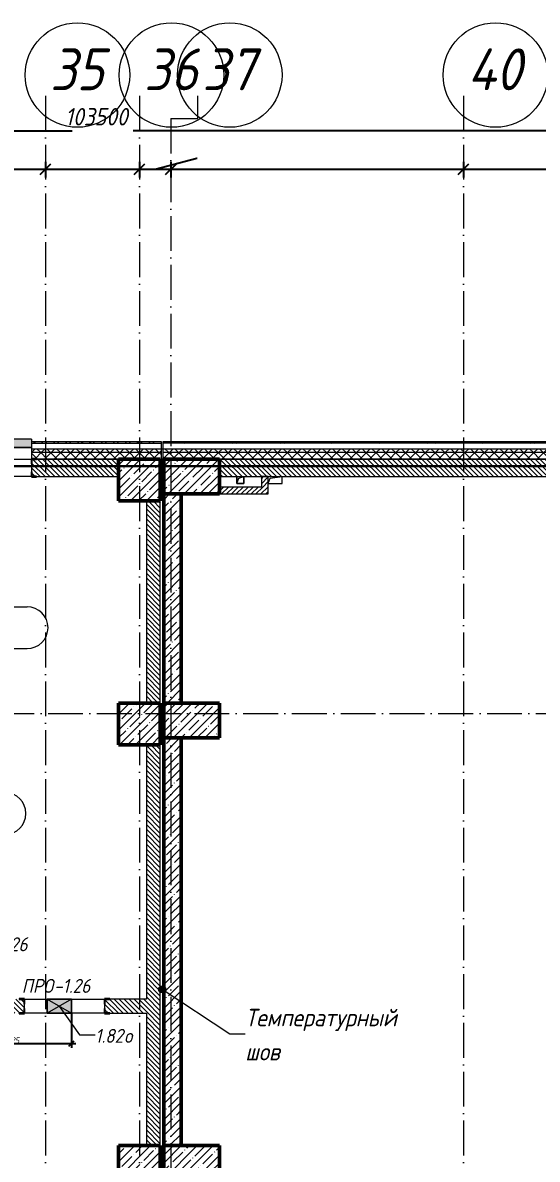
# Model space of a CAD drawing. Header units: millimetres. Extents: x -401725 to 250493, y 305116 to 802890.
# Drawn here: x -128340 to -120955, y 534651 to 550959 of the extents above; entities that cross this region are included whole.
import ezdxf

# ---------------------------------------------------------------- set-up
doc = ezdxf.new("R2010")
doc.units = ezdxf.units.MM
doc.linetypes.add('50_200_ШТРИХ_1Т_ш5_п1_п1_', pattern=[700, 500, -100, 0, -100])
for name, color, linetype, lineweight in [('A-____-____-DIMS', 7, 'Continuous', 9), ('A-DETL-GENF-OTLN', 7, 'Continuous', 9), ('A-FLOR-____-OTLN', 7, 'Continuous', 9), ('A-GENM-____-IDEN', 7, 'Continuous', 9), ('A-GENM-____-MCUT', 7, 'Continuous', 25), ('A-GENM-____-OTLN', 7, 'Continuous', 9), ('A-GENM-____-OTLN-1', 7, 'Continuous', 25), ('A-GLAZ-____-IDEN', 7, 'Continuous', 9), ('A-GLAZ-____-OTLN', 7, 'Continuous', 9), ('A-WALL-____-MCUT', 7, 'Continuous', 13), ('A-WALL-____-MCUT-1', 7, 'Continuous', 9), ('A-WALL-____-MCUT-2', 7, 'Continuous', 50), ('A-WALL-____-OTLN', 7, 'Continuous', 9), ('A-WALL-____-PATT-1', 7, 'Continuous', 9), ('A-WALL-FNSH-MCUT-1', 7, 'Continuous', 9), ('G-____-____-TEXT', 7, 'Continuous', 9), ('I-WALL-____-OTLN', 7, 'Continuous', 9), ('S-COLS-____-MCUT', 7, 'Continuous', 50), ('S-COLS-____-OTLN', 7, 'Continuous', 9), ('S-GRID-____-IDEN', 7, 'Continuous', 9), ('S-GRID-____-OTLN', 7, 'Continuous', 9), ('S-GRID-____-OTLN-1', 7, '50_200_ШТРИХ_1Т_ш5_п1_п1_', 9), ('Текстовые примечания', 7, 'Continuous', 9)]:
    doc.layers.add(name, color=color, linetype=linetype, lineweight=lineweight)
doc.layers.add('A-AREA-IDEN-1', color=7, linetype='Continuous', lineweight=9, true_color=0x000000)
doc.layers.add('A-GLAZ-____-OTLN-1', color=7, linetype='Continuous', lineweight=9, true_color=0xc0c0c0)
doc.styles.add('ISOCPEUR_I', font='isocpeui.ttf', dxfattribs={"width": 0.9, "height": 2.5})
doc.styles.add('ISOCPEUR_I_11', font='isocpeui.ttf', dxfattribs={"width": 0.9, "height": 200})
doc.styles.add('ISOCPEUR_I_7', font='isocpeui.ttf', dxfattribs={"width": 0.9, "height": 90})
doc.styles.add('ISOCPEUR_I_9', font='isocpeui.ttf', dxfattribs={"width": 0.9, "height": 250})
doc.dimstyles.new('ISO-1_8_0_9К_СРЕДНИЙ_Кладочные_2', dxfattribs={"dimscale": 304.8, "dimtxt": 89.638306, "dimasz": 0.246063, "dimexe": 0.19685, "dimexo": 0, "dimgap": 0, "dimtad": 1, "dimdec": 3, "dimrnd": 0.001, "dimdsep": 46, "dimtxsty": 'ISOCPEUR_I_7', "dimblk1": 'OBLIQUE', "dimblk2": 'OBLIQUE', "dimsah": 1, "dimcen": 0.09, "dimdle": 0.19685, "dimazin": 0, "dimtfac": 1, "dimtdec": 4, "dimtix": 1, "dimtmove": 1, "dimatfit": 3, "dimfxl": 1, "dimtvp": 1, "dimtolj": 1, "dimtzin": 0, "dimarcsym": 2})
doc.dimstyles.new('ISO-2_5_0_9К_БОЛЬШОЙ_ОСИ', dxfattribs={"dimscale": 304.8, "dimtxt": 248.995294, "dimasz": 0.492126, "dimexe": 0.393701, "dimexo": 0, "dimgap": 0, "dimtad": 1, "dimdec": 0, "dimzin": 0, "dimdsep": 46, "dimtxsty": 'ISOCPEUR_I', "dimblk1": 'OBLIQUE', "dimblk2": 'OBLIQUE', "dimsah": 1, "dimcen": 0.09, "dimdle": 0.393701, "dimazin": 0, "dimtfac": 1, "dimtdec": 4, "dimtix": 1, "dimtmove": 0, "dimatfit": 3, "dimfxl": 1, "dimtvp": 1, "dimtolj": 1, "dimtzin": 0, "dimarcsym": 2})
doc.dimstyles.new('ISO-2_5_0_9К_БОЛЬШОЙ_ОСИ_1', dxfattribs={"dimscale": 304.8, "dimtxt": 248.995294, "dimasz": 0.492126, "dimexe": 0.393701, "dimexo": 0, "dimgap": 0, "dimtad": 1, "dimdec": 0, "dimzin": 0, "dimdsep": 46, "dimtxsty": 'ISOCPEUR_I', "dimblk1": 'OBLIQUE', "dimblk2": 'OBLIQUE', "dimsah": 1, "dimcen": 0.09, "dimdle": 0.393701, "dimazin": 0, "dimtfac": 1, "dimtdec": 4, "dimtix": 1, "dimtmove": 1, "dimatfit": 3, "dimfxl": 1, "dimtvp": 1, "dimtolj": 1, "dimtzin": 0, "dimarcsym": 2})
doc.dimstyles.new('ISO-2_5_0_9К_БОЛЬШОЙ_ОСИ_2', dxfattribs={"dimscale": 304.8, "dimtxt": 248.995294, "dimasz": 0.492126, "dimexe": 0.393701, "dimexo": 0, "dimgap": 0, "dimtad": 1, "dimdec": 0, "dimzin": 0, "dimdsep": 46, "dimtxsty": 'ISOCPEUR_I_9', "dimblk1": 'OBLIQUE', "dimblk2": 'OBLIQUE', "dimsah": 1, "dimcen": 0.09, "dimdle": 0.393701, "dimazin": 0, "dimtfac": 1, "dimtdec": 4, "dimtix": 1, "dimtmove": 2, "dimatfit": 3, "dimfxl": 1, "dimtvp": 1, "dimtolj": 1, "dimtzin": 0, "dimarcsym": 2})
pattern_1 = [(135, (-176515.067, 459015.94), (-35.35534, -35.35534), [])]
pattern_2 = [(45, (-176515.067, 459015.94), (-35.35534, 35.35534), [])]
pattern_3 = [(45, (-176515.07, 459015.94), (-114.04925, 114.04925), []), (45, (-176401.02, 459015.94), (-114.04925, 114.04925), [201.612, -40.322, 3.353, -36.97])]
pattern_4 = [(45, (-176515.07, 459015.94), (-85.53659, 85.53659), []), (45, (-176458.04, 459015.94), (-85.53659, 85.53659), [])]
pattern_5 = [(45, (-176515.07, 459015.94), (-70.71068, 70.71068), []), (135, (-176515.07, 459015.94), (-70.71068, -70.71068), [])]

# ---------------------------------------------------------------- blocks, each defined once
blk = doc.blocks.new('BSC_Колонна _Прямоугольная - 500х800-V15-АР1_План отверстий 1 этажа в осях 1-64_Ю-ЯЯ')
at = {"layer": 'S-COLS-____-OTLN'}
h = blk.add_hatch(dxfattribs=at)
h.set_pattern_fill('FP_19', color=256, style=0, pattern_type=2)
h.set_pattern_definition([(315, (-85431.04, 50600), (114.04925, 114.04925), []), (315, (-85431.04, 50485.95), (114.04925, 114.04925), [201.613, -40.323, 3.353, -36.97])])
h.paths.add_polyline_path([(-250, 400), (-250, -400), (250, -400), (250, 400)], flags=0)
at = {"layer": 'S-COLS-____-MCUT'}
for p, q in [((250, 400), (-250, 400)), ((-250, 400), (-250, -400)), ((250, -400), (250, 400)), ((-250, -400), (250, -400))]:
    blk.add_line(p, q, dxfattribs=at)
blk = doc.blocks.new('BSC_Колонна _Прямоугольная - 600х600-V92-АР1_План отверстий 1 этажа в осях 1-64_Ю-ЯЯ')
at = {"layer": 'S-COLS-____-OTLN'}
h = blk.add_hatch(dxfattribs=at)
h.set_pattern_fill('FP_102', color=256, style=0, pattern_type=2)
h.set_pattern_definition([(45, (-49850, -85381.04), (-114.04925, 114.04925), []), (45, (-49735.95, -85381.04), (-114.04925, 114.04925), [201.613, -40.323, 3.353, -36.97])])
h.paths.add_polyline_path([(-300, -300), (300, -300), (300, 300), (-300, 300)], flags=0)
at = {"layer": 'S-COLS-____-MCUT'}
for p, q in [((300, 300), (-300, 300)), ((-300, 300), (-300, -300)), ((300, -300), (300, 300)), ((-300, -300), (300, -300))]:
    blk.add_line(p, q, dxfattribs=at)
blk = doc.blocks.new('BSC_Колонна _Прямоугольная - 500х800-V93-АР1_План отверстий 1 этажа в осях 1-64_Ю-ЯЯ')
at = {"layer": 'S-COLS-____-OTLN'}
h = blk.add_hatch(dxfattribs=at)
h.set_pattern_fill('FP_103', color=256, style=0, pattern_type=2)
h.set_pattern_definition([(315, (-81931.04, 50600), (114.04925, 114.04925), []), (315, (-81931.04, 50485.95), (114.04925, 114.04925), [201.613, -40.323, 3.353, -36.97])])
h.paths.add_polyline_path([(-250, -400), (250, -400), (250, 400), (-250, 400)], flags=0)
at = {"layer": 'S-COLS-____-MCUT'}
for p, q in [((250, 400), (-250, 400)), ((-250, 400), (-250, -400)), ((250, -400), (250, 400)), ((-250, -400), (250, -400))]:
    blk.add_line(p, q, dxfattribs=at)
blk = doc.blocks.new('BSC_Колонна _Прямоугольная - 500х800-V94-АР1_План отверстий 1 этажа в осях 1-64_Ю-ЯЯ')
at = {"layer": 'S-COLS-____-OTLN'}
h = blk.add_hatch(dxfattribs=at)
h.set_pattern_fill('FP_104', color=256, style=0, pattern_type=2)
h.set_pattern_definition([(315, (-75581.04, 50600), (114.04925, 114.04925), []), (315, (-75581.04, 50485.95), (114.04925, 114.04925), [201.613, -40.323, 3.353, -36.97])])
h.paths.add_polyline_path([(-250, -400), (250, -400), (250, 400), (-250, 400)], flags=0)
at = {"layer": 'S-COLS-____-MCUT'}
for p, q in [((250, 400), (-250, 400)), ((-250, 400), (-250, -400)), ((250, -400), (250, 400)), ((-250, -400), (250, -400))]:
    blk.add_line(p, q, dxfattribs=at)
blk = doc.blocks.new('BSC_Колонна _Прямоугольная - 600х600-V104-АР1_План отверстий 1 этажа в осях 1-64_Ю-ЯЯ')
at = {"layer": 'S-COLS-____-OTLN'}
h = blk.add_hatch(dxfattribs=at)
h.set_pattern_fill('FP_115', color=256, style=0, pattern_type=2)
h.set_pattern_definition([(45, (-49850, -81881.04), (-114.04925, 114.04925), []), (45, (-49735.95, -81881.04), (-114.04925, 114.04925), [201.613, -40.323, 3.353, -36.97])])
h.paths.add_polyline_path([(-300, -300), (300, -300), (300, 300), (-300, 300)], flags=0)
at = {"layer": 'S-COLS-____-MCUT'}
for p, q in [((300, 300), (-300, 300)), ((-300, 300), (-300, -300)), ((300, -300), (300, 300)), ((-300, -300), (300, -300))]:
    blk.add_line(p, q, dxfattribs=at)
blk = doc.blocks.new('BSC_Колонна _Прямоугольная - 600х600-V105-АР1_План отверстий 1 этажа в осях 1-64_Ю-ЯЯ')
at = {"layer": 'S-COLS-____-OTLN'}
h = blk.add_hatch(dxfattribs=at)
h.set_pattern_fill('FP_116', color=256, style=0, pattern_type=2)
h.set_pattern_definition([(45, (-49850, -75531.04), (-114.04925, 114.04925), []), (45, (-49735.95, -75531.04), (-114.04925, 114.04925), [201.613, -40.323, 3.353, -36.97])])
h.paths.add_polyline_path([(-300, -300), (300, -300), (300, 300), (-300, 300)], flags=0)
at = {"layer": 'S-COLS-____-MCUT'}
for p, q in [((300, 300), (-300, 300)), ((-300, 300), (-300, -300)), ((300, -300), (300, 300)), ((-300, -300), (300, -300))]:
    blk.add_line(p, q, dxfattribs=at)
blk = doc.blocks.new('Фахверк_СКБ_Уголок - 250_3520-27500975-АР1_План отверстий 1 этажа в осях 1-64_Ю-ЯЯ')
at = {"layer": 'A-GENM-____-MCUT'}
for p, q in [((200, 181), (125, 181)), ((125, 181), (125, 106)), ((131, 106), (131, 175)), ((131, 175), (200, 175)), ((200, 175), (200, 181)), ((125, 106), (131, 106)), ((131, -6), (125, -6)), ((125, -6), (125, -81)), ((125, -81), (200, -81)), ((131, -75), (131, -6)), ((200, -75), (131, -75)), ((200, -81), (200, -75))]:
    blk.add_line(p, q, dxfattribs=at)
blk = doc.blocks.new('154_Стойка_СКБ_Уголок - СМ-2230_200-28216496-АР1_План отверстий 1 этажа в осях 1-64_Ю-ЯЯ')
at = {"layer": 'A-GENM-____-MCUT'}
for p, q in [((125, 156), (125, 81)), ((200, 156), (125, 156)), ((125, 81), (131, 81)), ((131, 19), (125, 19)), ((125, 19), (125, -56)), ((131, 81), (131, 150)), ((131, 150), (200, 150)), ((131, -50), (131, 19)), ((200, 150), (200, 156)), ((125, -56), (200, -56)), ((200, -50), (131, -50)), ((200, -56), (200, -50))]:
    blk.add_line(p, q, dxfattribs=at)
blk = doc.blocks.new('AR_Отверстие прямоугольное _в плите_ - AR_Отверстие прямоугольное _в плите_-30459868-АР1_План отверстий 1 этажа в осях 1-64_Ю-ЯЯ')
at = {"layer": 'A-GENM-____-OTLN'}
for p, q in [((-50, 50), (-50, -50)), ((-50, -50), (-25, 25)), ((-25, 25), (50, 50)), ((50, -50), (50, 50)), ((-50, -50), (50, -50))]:
    blk.add_line(p, q, dxfattribs=at)
blk = doc.blocks.new('AR_Отверстие прямоугольное _в плите_ - AR_Отверстие прямоугольное _в плите_-V203-АР1_План отверстий 1 этажа в осях 1-64_Ю-ЯЯ')
at = {"layer": 'A-GENM-____-OTLN'}
for p, q in [((-100, -50), (-75, 25)), ((-75, 25), (100, 50)), ((100, -50), (100, 50)), ((-100, -50), (100, -50))]:
    blk.add_line(p, q, dxfattribs=at)
blk = doc.blocks.new('Отлив_СКБ - Отлив витража_120_НВФ-31885689-АР1_План отверстий 1 этажа в осях 1-64_Ю-ЯЯ')
at = {"layer": 'A-GLAZ-____-OTLN-1'}
for points in [[(1800, 2), (1800, 120), (0, 120), (0, 2), (750, 2)], [(1800, 0), (1800, 2), (0, 2), (0, 0), (750, 0)]]:
    blk.add_hatch(color=256, dxfattribs=at).paths.add_polyline_path(points, flags=0)
at = {"layer": 'A-GLAZ-____-OTLN'}
for p, q in [((0, 83), (0, 120)), ((1800, 120), (0, 120)), ((0, 2), (1800, 2)), ((1800, 120), (1800, 83)), ((1800, 0), (0, 0))]:
    blk.add_line(p, q, dxfattribs=at)
blk = doc.blocks.new('AR_Отверстие прямоугольное _в стене_ - AR_Отверстие прямоугольное _в стене__ОВ-36706253-АР1_План отверстий 1 этажа в осях 1-64_Ю-ЯЯ')
at = {"layer": 'A-GLAZ-____-OTLN'}
blk.add_hatch(color=256, dxfattribs=at).paths.add_polyline_path([(175, -100), (175, 100), (-175, 100), (-175, -100)], flags=0)
at = {"layer": 'A-DETL-GENF-OTLN'}
for p, q in [((-175, -100), (-175, 100)), ((-175, 100), (175, 100)), ((175, 100), (-175, -100)), ((-175, 100), (175, -100)), ((175, 100), (-175, 100)), ((-175, 100), (-175, -100)), ((175, 100), (175, -100)), ((175, -100), (175, 100)), ((175, -100), (-175, -100)), ((-175, -100), (175, -100))]:
    blk.add_line(p, q, dxfattribs=at)
blk = doc.blocks.new('Ось сетки - Круг_Ø6_00__ISO-2_5_0_9K_-25732049-АР1_План отверстий 1 этажа в осях 1-64_Ю-ЯЯ')
at = {"layer": 'S-GRID-____-IDEN'}
blk.add_circle((0, 0), 3, dxfattribs=at)
blk = doc.blocks.new('_Oblique')
at = {"color": 0, "linetype": 'ByBlock', "lineweight": -2}
blk.add_line((-0.5, -0.5), (0.5, 0.5), dxfattribs=at)
blk = doc.blocks.new('*D13505')
at = {"layer": 'A-____-____-DIMS', "color": 0, "lineweight": -2, "transparency": 16777216}
for p, q in [((-130315, 548962), (-130315, 548736)), ((-128015, 548962), (-128015, 548736)), ((-130435, 548856), (-127895, 548856))]:
    blk.add_line(p, q, dxfattribs=at)
at = {"layer": 'Defpoints', "color": 0, "transparency": 16777216}
for p in [(-130315, 548962), (-128015, 548962), (-128015, 548856)]:
    blk.add_point(p, dxfattribs=at)
at = {"layer": 'A-____-____-DIMS', "color": 0, "lineweight": -2, "transparency": 16777216, "xscale": 150, "yscale": 150, "zscale": 150, "rotation": 180}
blk.add_blockref('_Oblique', (-130315, 548856), dxfattribs=at)
at = {"layer": 'A-____-____-DIMS', "color": 0, "lineweight": -2, "transparency": 16777216, "xscale": 150, "yscale": 150, "zscale": 150}
blk.add_blockref('_Oblique', (-128015, 548856), dxfattribs=at)
at = {"layer": 'A-____-____-DIMS', "color": 0, "transparency": 16777216, "insert": (-129165, 548858), "char_height": 2.5, "width": 758.48, "attachment_point": 5, "style": 'ISOCPEUR_I'}
blk.add_mtext('\\A1;2300', dxfattribs=at)
blk = doc.blocks.new('*D13506')
at = {"layer": 'A-____-____-DIMS', "color": 0, "lineweight": -2, "transparency": 16777216}
for p, q in [((-128015, 548962), (-128015, 548736)), ((-126665, 548962), (-126665, 548736)), ((-128135, 548856), (-126545, 548856))]:
    blk.add_line(p, q, dxfattribs=at)
at = {"layer": 'Defpoints', "color": 0, "transparency": 16777216}
for p in [(-128015, 548962), (-126665, 548962), (-126665, 548856)]:
    blk.add_point(p, dxfattribs=at)
at = {"layer": 'A-____-____-DIMS', "color": 0, "lineweight": -2, "transparency": 16777216, "xscale": 150, "yscale": 150, "zscale": 150, "rotation": 180}
blk.add_blockref('_Oblique', (-128015, 548856), dxfattribs=at)
at = {"layer": 'A-____-____-DIMS', "color": 0, "lineweight": -2, "transparency": 16777216, "xscale": 150, "yscale": 150, "zscale": 150}
blk.add_blockref('_Oblique', (-126665, 548856), dxfattribs=at)
at = {"layer": 'A-____-____-DIMS', "color": 0, "transparency": 16777216, "insert": (-127340, 548858), "char_height": 2.5, "width": 701.02, "attachment_point": 5, "style": 'ISOCPEUR_I'}
blk.add_mtext('\\A1;1350', dxfattribs=at)
blk = doc.blocks.new('*D13507')
at = {"layer": 'A-____-____-DIMS', "color": 0, "lineweight": -2, "transparency": 16777216}
for p, q in [((-126665, 548962), (-126665, 548736)), ((-126440, 548856), (-125839, 549016)), ((-126215, 548962), (-126215, 548736)), ((-125839, 549016), (-125834, 549016)), ((-126785, 548856), (-126095, 548856))]:
    blk.add_line(p, q, dxfattribs=at)
at = {"layer": 'Defpoints', "color": 0, "transparency": 16777216}
for p in [(-126665, 548962), (-126215, 548962), (-126215, 548856)]:
    blk.add_point(p, dxfattribs=at)
at = {"layer": 'A-____-____-DIMS', "color": 0, "lineweight": -2, "transparency": 16777216, "xscale": 150, "yscale": 150, "zscale": 150, "rotation": 180}
blk.add_blockref('_Oblique', (-126665, 548856), dxfattribs=at)
at = {"layer": 'A-____-____-DIMS', "color": 0, "lineweight": -2, "transparency": 16777216, "xscale": 150, "yscale": 150, "zscale": 150}
blk.add_blockref('_Oblique', (-126215, 548856), dxfattribs=at)
at = {"layer": 'A-____-____-DIMS', "color": 0, "transparency": 16777216, "insert": (-125839, 549020), "char_height": 2.5, "width": 591.84, "attachment_point": 1, "line_spacing_factor": 1.149209, "style": 'ISOCPEUR_I'}
blk.add_mtext('\\A1;450', dxfattribs=at)
blk = doc.blocks.new('*D13508')
at = {"layer": 'A-____-____-DIMS', "color": 0, "lineweight": -2, "transparency": 16777216}
for p, q in [((-126215, 548962), (-126215, 548736)), ((-122015, 548962), (-122015, 548736)), ((-126335, 548856), (-121895, 548856))]:
    blk.add_line(p, q, dxfattribs=at)
at = {"layer": 'Defpoints', "color": 0, "transparency": 16777216}
for p in [(-126215, 548962), (-122015, 548962), (-122015, 548856)]:
    blk.add_point(p, dxfattribs=at)
at = {"layer": 'A-____-____-DIMS', "color": 0, "lineweight": -2, "transparency": 16777216, "xscale": 150, "yscale": 150, "zscale": 150, "rotation": 180}
blk.add_blockref('_Oblique', (-126215, 548856), dxfattribs=at)
at = {"layer": 'A-____-____-DIMS', "color": 0, "lineweight": -2, "transparency": 16777216, "xscale": 150, "yscale": 150, "zscale": 150}
blk.add_blockref('_Oblique', (-122015, 548856), dxfattribs=at)
at = {"layer": 'A-____-____-DIMS', "color": 0, "transparency": 16777216, "insert": (-124115, 548858), "char_height": 2.5, "width": 781.46, "attachment_point": 5, "style": 'ISOCPEUR_I'}
blk.add_mtext('\\A1;4200', dxfattribs=at)
blk = doc.blocks.new('*D13509')
at = {"layer": 'A-____-____-DIMS', "color": 0, "lineweight": -2, "transparency": 16777216}
for p, q in [((-122015, 548962), (-122015, 548736)), ((-119515, 548962), (-119515, 548736)), ((-122135, 548856), (-119395, 548856))]:
    blk.add_line(p, q, dxfattribs=at)
at = {"layer": 'Defpoints', "color": 0, "transparency": 16777216}
for p in [(-122015, 548962), (-119515, 548962), (-119515, 548856)]:
    blk.add_point(p, dxfattribs=at)
at = {"layer": 'A-____-____-DIMS', "color": 0, "lineweight": -2, "transparency": 16777216, "xscale": 150, "yscale": 150, "zscale": 150, "rotation": 180}
blk.add_blockref('_Oblique', (-122015, 548856), dxfattribs=at)
at = {"layer": 'A-____-____-DIMS', "color": 0, "lineweight": -2, "transparency": 16777216, "xscale": 150, "yscale": 150, "zscale": 150}
blk.add_blockref('_Oblique', (-119515, 548856), dxfattribs=at)
at = {"layer": 'A-____-____-DIMS', "color": 0, "transparency": 16777216, "insert": (-120765, 548858), "char_height": 2.5, "width": 758.48, "attachment_point": 5, "style": 'ISOCPEUR_I'}
blk.add_mtext('\\A1;2500', dxfattribs=at)
blk = doc.blocks.new('*D13524')
at = {"layer": 'A-____-____-DIMS', "color": 0, "lineweight": -2, "transparency": 16777216}
for p, q in [((-178985, 549409), (-127632, 549409)), ((-178865, 549515), (-178865, 549289)), ((-75245, 549409), (-126753, 549409)), ((-75365, 549515), (-75365, 549289))]:
    blk.add_line(p, q, dxfattribs=at)
at = {"layer": 'Defpoints', "color": 0, "transparency": 16777216}
for p in [(-178865, 549515), (-75365, 549515), (-75365, 549409)]:
    blk.add_point(p, dxfattribs=at)
at = {"layer": 'A-____-____-DIMS', "color": 0, "lineweight": -2, "transparency": 16777216, "xscale": 150, "yscale": 150, "zscale": 150, "rotation": 180}
blk.add_blockref('_Oblique', (-178865, 549409), dxfattribs=at)
at = {"layer": 'A-____-____-DIMS', "color": 0, "lineweight": -2, "transparency": 16777216, "xscale": 150, "yscale": 150, "zscale": 150}
blk.add_blockref('_Oblique', (-75365, 549409), dxfattribs=at)
at = {"layer": 'A-____-____-DIMS', "color": 0, "transparency": 16777216, "insert": (-127732, 549735), "char_height": 250, "width": 1080.26, "attachment_point": 1, "line_spacing_factor": 1.149209, "style": 'ISOCPEUR_I_9'}
blk.add_mtext('\\A1;103500', dxfattribs=at)
blk = doc.blocks.new('*D13684')
at = {"layer": 'A-____-____-DIMS', "color": 0, "lineweight": -2, "transparency": 16777216}
for p, q in [((-129365, 536741), (-129365, 536251)), ((-127640, 536741), (-127640, 536251)), ((-129425, 536311), (-127580, 536311))]:
    blk.add_line(p, q, dxfattribs=at)
at = {"layer": 'Defpoints', "color": 0, "transparency": 16777216}
for p in [(-129365, 536741), (-127640, 536741), (-127640, 536311)]:
    blk.add_point(p, dxfattribs=at)
at = {"layer": 'A-____-____-DIMS', "color": 0, "lineweight": -2, "transparency": 16777216, "xscale": 75, "yscale": 75, "zscale": 75, "rotation": 180}
blk.add_blockref('_Oblique', (-129365, 536311), dxfattribs=at)
at = {"layer": 'A-____-____-DIMS', "color": 0, "lineweight": -2, "transparency": 16777216, "xscale": 75, "yscale": 75, "zscale": 75}
blk.add_blockref('_Oblique', (-127640, 536311), dxfattribs=at)
at = {"layer": 'A-____-____-DIMS', "color": 0, "transparency": 16777216, "insert": (-128503, 536357), "char_height": 90, "width": 504.73, "attachment_point": 5, "style": 'ISOCPEUR_I_7'}
blk.add_mtext('\\A1;1725', dxfattribs=at)
blk = doc.blocks.new('AAR_СКБ_Марка_помещения_1_5 ммп - Номер _ Площадь-27962135-АИ_План этажа_Стены_1')
at = {"layer": 'A-AREA-IDEN-1'}
for p, q in [((-2.987, 3), (3.013, 3)), ((-2.987, 0), (3.013, 0))]:
    blk.add_line(p, q, dxfattribs=at)
for centre, start, end in [((-2.987, 1.5), 90, 270), ((3.013, 1.5), 270, 90)]:
    blk.add_arc(centre, 1.5, start, end, dxfattribs=at)

msp = doc.modelspace()

# ---------------------------------------------------------------- hatches: boundary and pattern name
at = {"layer": 'A-WALL-____-PATT-1'}
h = msp.add_hatch(dxfattribs=at)
h.set_pattern_fill('FP_3', color=256, style=0, pattern_type=2)
h.set_pattern_definition(pattern_4)
h.paths.add_polyline_path([(-126350.0675, 544926.983), (-126350.0675, 544946.983), (-128215.0675, 544946.983), (-128215.0675, 544926.983), (-127040.4575, 544926.983)], flags=0)
h.paths.add_polyline_path([(-130015.0675, 544926.983), (-130015.0675, 544946.983), (-131715.0675, 544946.983), (-131715.0675, 544926.983), (-130575.4589, 544926.983)], flags=0)
h.paths.add_polyline_path([(-133515.0675, 544926.983), (-133515.0675, 544946.983), (-135215.0675, 544946.983), (-135215.0675, 544926.983), (-134110.4602, 544926.983)], flags=0)
h.paths.add_polyline_path([(-137015.0675, 544926.983), (-137015.0675, 544946.983), (-138715.0675, 544946.983), (-138715.0675, 544926.983), (-137645.4615, 544926.983)], flags=0)
h.paths.add_polyline_path([(-142140.0675, 544926.983), (-140515.0675, 544926.983), (-140515.0675, 544946.983), (-142140.0675, 544946.983)], flags=0)
h.paths.add_polyline_path([(-144112.0675, 544926.983), (-144015.0675, 544926.983), (-144015.0675, 544946.983), (-144915.0675, 544946.983), (-144915.0675, 544926.983), (-144715.4642, 544926.983)], flags=0)
h.paths.add_polyline_path([(-149665.0675, 544926.983), (-149665.0675, 544946.983), (-150735.0675, 544946.983), (-150735.0675, 544926.983)], flags=0)
h.paths.add_polyline_path([(-146715.0675, 544926.983), (-146715.0675, 544946.983), (-147865.0675, 544946.983), (-147865.0675, 544926.983)], flags=0)
h.paths.add_polyline_path([(-152645.0675, 544926.983), (-152535.0675, 544926.983), (-152535.0675, 544946.983), (-152645.0675, 544946.983)], flags=0)
h = msp.add_hatch(dxfattribs=at)
h.set_pattern_fill('FP_1', color=256, style=0, pattern_type=2)
h.set_pattern_definition(pattern_5)
h.paths.add_polyline_path([(-127040.4575, 544796.983), (-126350.0675, 544796.983), (-126350.0675, 544846.983), (-128215.0675, 544846.983), (-128215.0675, 544796.983)], flags=0)
h.paths.add_polyline_path([(-131715.0675, 544796.983), (-130015.0675, 544796.983), (-130015.0675, 544846.983), (-131715.0675, 544846.983)], flags=0)
h.paths.add_polyline_path([(-134994.2105, 544796.983), (-133515.0675, 544796.983), (-133515.0675, 544846.983), (-135215.0675, 544846.983), (-135215.0675, 544796.983)], flags=0)
h.paths.add_polyline_path([(-140515.0675, 544796.983), (-140515.0675, 544846.983), (-142140.0675, 544846.983), (-142140.0675, 544796.983), (-141180.4629, 544796.983)], flags=0)
h.paths.add_polyline_path([(-138529.2119, 544796.983), (-137015.0675, 544796.983), (-137015.0675, 544846.983), (-138715.0675, 544846.983), (-138715.0675, 544796.983)], flags=0)
h.paths.add_polyline_path([(-144112.0675, 544796.983), (-144015.0675, 544796.983), (-144015.0675, 544846.983), (-144112.0675, 544846.983)], flags=0)
h = msp.add_hatch(dxfattribs=at)
h.set_pattern_fill('FP_3', color=256, style=0, pattern_type=2)
h.set_pattern_definition(pattern_4)
h.paths.add_polyline_path([(-101800.0675, 544926.983), (-101800.0675, 544946.983), (-126330.0675, 544946.983), (-126330.0675, 544926.983), (-102295.4482, 544926.983)], flags=0)
h = msp.add_hatch(dxfattribs=at)
h.set_pattern_fill('FP_1', color=256, style=0, pattern_type=2)
h.set_pattern_definition(pattern_5)
h.paths.add_polyline_path([(-101800.0675, 544796.983), (-101800.0675, 544846.983), (-126330.0675, 544846.983), (-126330.0675, 544796.983), (-102295.4482, 544796.983)], flags=0)
h = msp.add_hatch(dxfattribs=at)
h.set_pattern_fill('FP_1', color=256, style=0, pattern_type=2)
h.set_pattern_definition(pattern_5)
h.paths.add_polyline_path([(-126365.0675, 544696.983), (-126350.0675, 544696.983), (-126350.0675, 544796.983), (-128215.0675, 544796.983), (-128215.0675, 544702.983), (-128140.0675, 544702.983), (-128140.0675, 544696.983), (-126965.0675, 544696.983)], flags=0)
h.paths.add_polyline_path([(-130015.0675, 544696.983), (-130015.0675, 544796.983), (-131715.0675, 544796.983), (-131715.0675, 544702.983), (-131640.0675, 544702.983), (-131640.0675, 544696.983), (-130575.4589, 544696.983)], flags=0)
h.paths.add_polyline_path([(-133590.0675, 544696.983), (-133590.0675, 544702.983), (-133515.0675, 544702.983), (-133515.0675, 544796.983), (-135215.0675, 544796.983), (-135215.0675, 544702.983), (-135140.0675, 544702.983), (-135140.0675, 544696.983), (-133665.0675, 544696.983)], flags=0)
h.paths.add_polyline_path([(-137645.4615, 544696.983), (-137090.0675, 544696.983), (-137090.0675, 544702.983), (-137015.0675, 544702.983), (-137015.0675, 544796.983), (-138715.0675, 544796.983), (-138715.0675, 544702.983), (-138640.0675, 544702.983), (-138640.0675, 544696.983), (-137865.0675, 544696.983)], flags=0)
h.paths.add_polyline_path([(-140590.0675, 544696.983), (-140590.0675, 544702.983), (-140515.0675, 544702.983), (-140515.0675, 544796.983), (-142140.0675, 544796.983), (-142140.0675, 544696.983), (-141180.4629, 544696.983)], flags=0)
h.paths.add_polyline_path([(-144015.0675, 544696.983), (-144015.0675, 544796.983), (-144112.0675, 544796.983), (-144112.0675, 544696.983)], flags=0)
h = msp.add_hatch(dxfattribs=at)
h.set_pattern_fill('FP_6', color=256, style=0, pattern_type=2)
h.set_pattern_definition(pattern_1)
h.paths.add_polyline_path([(-126965.0675, 544446.983), (-126965.0675, 544696.983), (-128209.0675, 544696.983), (-128209.0675, 544627.983), (-128215.0675, 544627.983), (-128215.0675, 544515.983), (-128209.0675, 544515.983), (-128209.0675, 544446.983), (-127040.4575, 544446.983)], flags=0)
h = msp.add_hatch(dxfattribs=at)
h.set_pattern_fill('FP_1', color=256, style=0, pattern_type=2)
h.set_pattern_definition(pattern_5)
h.paths.add_polyline_path([(-101815.0675, 544696.983), (-101800.0675, 544696.983), (-101800.0675, 544796.983), (-126330.0675, 544796.983), (-126330.0675, 544696.983), (-102295.4482, 544696.983)], flags=0)
h = msp.add_hatch(dxfattribs=at)
h.set_pattern_fill('FP_6', color=256, style=0, pattern_type=2)
h.set_pattern_definition(pattern_1)
h.paths.add_polyline_path([(-119765.0675, 544446.983), (-119765.0675, 544696.983), (-125515.0675, 544696.983), (-125515.0675, 544446.983), (-119970.4548, 544446.983)], flags=0)
h = msp.add_hatch(dxfattribs=at)
h.set_pattern_fill('FP_5', color=256, style=0, pattern_type=2)
h.set_pattern_definition(pattern_2)
h.paths.add_polyline_path([(-124815.0675, 544296.983), (-124815.0675, 544446.983), (-124915.0675, 544446.983), (-124915.0675, 544296.983)], flags=0)
h = msp.add_hatch(dxfattribs=at)
h.set_pattern_fill('FP_13', color=256, style=0, pattern_type=2)
h.set_pattern_definition(pattern_3)
h.paths.add_polyline_path([(-126065.0675, 541196.983), (-126065.0675, 544196.983), (-126315.0675, 544196.983), (-126315.0675, 541196.983)], flags=0)
h = msp.add_hatch(dxfattribs=at)
h.set_pattern_fill('FP_5', color=256, style=0, pattern_type=2)
h.set_pattern_definition(pattern_2)
h.paths.add_polyline_path([(-125272.9568, 544196.983), (-124815.0675, 544196.983), (-124815.0675, 544296.983), (-125515.0675, 544296.983), (-125515.0675, 544196.983)], flags=0)
h = msp.add_hatch(dxfattribs=at)
h.set_pattern_fill('FP_6', color=256, style=0, pattern_type=2)
h.set_pattern_definition(pattern_1)
h.paths.add_polyline_path([(-126365.0675, 541196.983), (-126365.0675, 544096.983), (-126565.0675, 544096.983), (-126565.0675, 541196.983)], flags=0)
h = msp.add_hatch(dxfattribs=at)
h.set_pattern_fill('FP_6', color=256, style=0, pattern_type=2)
h.set_pattern_definition(pattern_1)
h.paths.add_polyline_path([(-126365.1006, 534846.983), (-126365.0675, 534846.983), (-126365.0675, 540596.983), (-126565.0675, 540596.983), (-126565.0675, 534846.983), (-126365.104, 534846.983)], flags=0)
h = msp.add_hatch(dxfattribs=at)
h.set_pattern_fill('FP_13', color=256, style=0, pattern_type=2)
h.set_pattern_definition(pattern_3)
h.paths.add_polyline_path([(-126065.0675, 534846.983), (-126065.0675, 540696.983), (-126315.0675, 540696.983), (-126315.0675, 534846.983)], flags=0)
h = msp.add_hatch(dxfattribs=at)
h.set_pattern_fill('FP_6', color=256, style=0, pattern_type=2)
h.set_pattern_definition(pattern_1)
h.paths.add_polyline_path([(-127159.0675, 536746.983), (-126565.0675, 536746.983), (-126565.0675, 536946.983), (-127159.0675, 536946.983), (-127159.0675, 536877.983), (-127165.0675, 536877.983), (-127165.0675, 536815.983), (-127159.0675, 536815.983), (-127159.0675, 536748.983)], flags=0)
h.paths.add_polyline_path([(-130015.0675, 536746.983), (-129715.0675, 536746.983), (-129715.0675, 536946.983), (-130015.0675, 536946.983)], flags=0)
h.paths.add_polyline_path([(-128390.0675, 536746.983), (-128321.0675, 536746.983), (-128321.0675, 536815.983), (-128315.0675, 536815.983), (-128315.0675, 536877.983), (-128321.0675, 536877.983), (-128321.0675, 536946.983), (-129365.0675, 536946.983), (-129365.0675, 536746.983)], flags=0)
at = {"layer": 'G-____-____-TEXT'}
h = msp.add_hatch(color=256, dxfattribs=at)
edge = h.paths.add_edge_path(flags=0)
edge.add_arc((-126338.1408, 537090.2057), 50, 0, 360)

# ---------------------------------------------------------------- linework, layer by layer
at = {"layer": 'A-FLOR-____-OTLN'}
for p, q in [((-125265.0675, 544346.983), (-125265.0675, 544446.983)), ((-125165.0675, 544346.983), (-125265.0675, 544346.983)), ((-125165.0675, 544446.983), (-125165.0675, 544346.983))]:
    msp.add_line(p, q, dxfattribs=at)
at = {"layer": 'A-GLAZ-____-IDEN'}
for p, q in [((-127815.0675, 536846.983), (-127524.1253, 536434.6724)), ((-127524.1253, 536434.6724), (-127299.9155, 536434.6724))]:
    msp.add_line(p, q, dxfattribs=at)
at = {"layer": 'A-WALL-____-MCUT'}
for p, q in [((-128215.0675, 544926.983), (-126350.0675, 544926.983)), ((-128215.0675, 544926.983), (-128215.0675, 544702.983)), ((-126350.0675, 544696.983), (-126350.0675, 544926.983)), ((-126330.0675, 544926.983), (-126330.0675, 544696.983)), ((-101800.0675, 544926.983), (-126330.0675, 544926.983)), ((-126365.0675, 544696.983), (-126350.0675, 544696.983)), ((-126330.0675, 544696.983), (-126315.0675, 544696.983)), ((-119765.0675, 544696.983), (-125515.0675, 544696.983)), ((-125515.0675, 544696.983), (-119765.0675, 544696.983)), ((-128215.0675, 544627.983), (-128215.0675, 544515.983)), ((-128140.0675, 544446.983), (-126965.0675, 544446.983)), ((-125515.0675, 544446.983), (-119765.0675, 544446.983)), ((-126565.0675, 544096.983), (-126565.0675, 541196.983)), ((-126365.0675, 541196.983), (-126365.0675, 544096.983)), ((-126565.0675, 540596.983), (-126565.0675, 536946.983)), ((-126365.0675, 534846.983), (-126365.0675, 540596.983)), ((-128315.0675, 536815.983), (-128315.0675, 536877.983)), ((-127165.0675, 536877.983), (-127165.0675, 536815.983)), ((-126565.0675, 536946.983), (-127090.0675, 536946.983)), ((-127090.0675, 536746.983), (-126565.0675, 536746.983)), ((-126565.0675, 536746.983), (-126565.0675, 534846.983))]:
    msp.add_line(p, q, dxfattribs=at)
at = {"layer": 'A-WALL-____-MCUT-1'}
for p, q in [((-128215.0675, 544846.983), (-126350.0675, 544846.983)), ((-126330.0675, 544846.983), (-101800.0675, 544846.983)), ((-128215.0675, 544796.983), (-126350.0675, 544796.983)), ((-126965.0675, 544696.983), (-128140.0675, 544696.983)), ((-128140.0675, 544696.983), (-126965.0675, 544696.983)), ((-126330.0675, 544796.983), (-101800.0675, 544796.983))]:
    msp.add_line(p, q, dxfattribs=at)
at = {"layer": 'A-WALL-____-MCUT-2'}
for p, q in [((-126315.0675, 544196.983), (-126315.0675, 541196.983)), ((-126065.0675, 541196.983), (-126065.0675, 544196.983)), ((-126315.0675, 540696.983), (-126315.0675, 534846.983)), ((-126065.0675, 534846.983), (-126065.0675, 540696.983))]:
    msp.add_line(p, q, dxfattribs=at)
at = {"layer": 'A-WALL-____-OTLN'}
for p, q in [((-126350.0675, 544846.983), (-126330.0675, 544846.983)), ((-130015.0675, 544696.983), (-128215.0675, 544696.983)), ((-126330.0675, 544696.983), (-126350.0675, 544696.983)), ((-128215.0675, 544446.983), (-130015.0675, 544446.983))]:
    msp.add_line(p, q, dxfattribs=at)
at = {"layer": 'A-WALL-FNSH-MCUT-1'}
for p, q in [((-126350.0675, 544946.983), (-128215.0675, 544946.983)), ((-128215.0675, 544946.983), (-128215.0675, 544926.983)), ((-126350.0675, 544926.983), (-126350.0675, 544946.983)), ((-101800.0675, 544946.983), (-126330.0675, 544946.983)), ((-126330.0675, 544946.983), (-126330.0675, 544926.983)), ((-124815.0675, 544446.983), (-124915.0675, 544446.983)), ((-124915.0675, 544446.983), (-124915.0675, 544296.983)), ((-124815.0675, 544196.983), (-124815.0675, 544446.983)), ((-124915.0675, 544296.983), (-125515.0675, 544296.983)), ((-125515.0675, 544196.983), (-124815.0675, 544196.983))]:
    msp.add_line(p, q, dxfattribs=at)
at = {"layer": 'G-____-____-TEXT'}
for p, q in [((-126338.1408, 537090.2057), (-125366.7118, 536453.2484)), ((-125366.7118, 536453.2484), (-125146.1723, 536453.2484))]:
    msp.add_line(p, q, dxfattribs=at)
msp.add_circle((-126338.1408, 537090.2057), 50, dxfattribs=at)
at = {"layer": 'I-WALL-____-OTLN'}
for p, q in [((-128315.0675, 536946.983), (-127990.0675, 536946.983)), ((-127640.0675, 536946.983), (-127165.0675, 536946.983)), ((-127990.0675, 536746.983), (-128315.0675, 536746.983)), ((-127165.0675, 536746.983), (-127640.0675, 536746.983))]:
    msp.add_line(p, q, dxfattribs=at)
at = {"layer": 'S-GRID-____-OTLN'}
for p, q in [((-125828.841, 549584.1651), (-125828.841, 549908.7924)), ((-126215.0675, 549584.1651), (-125828.841, 549584.1651))]:
    msp.add_line(p, q, dxfattribs=at)
at = {"layer": 'S-GRID-____-OTLN-1'}
for p, q in [((-128015.0675, 549908.7924), (-128015.0675, 511907.5288)), ((-126665.0675, 549908.7924), (-126665.0675, 525691.4247)), ((-122015.0675, 549908.7924), (-122015.0675, 511907.5288)), ((-126215.0675, 549584.1651), (-126215.0675, 525691.4247)), ((-72440.6609, 544596.983), (-181183.8377, 544596.983)), ((-181183.8377, 541046.983), (-72440.6609, 541046.983))]:
    msp.add_line(p, q, dxfattribs=at)
at = {"layer": 'Текстовые примечания', "color": 1, "lineweight": 30}
msp.add_lwpolyline([(-19349.125, 544596.983), (-401724.6123, 544596.983)], dxfattribs=at)

# ---------------------------------------------------------------- block references
at = {"layer": 'A-AREA-IDEN-1', "xscale": 199.9999999999999, "yscale": 199.9999999999999, "zscale": 199.9999999999999}
for p in [(-128879.4113, 541978.0663), (-129195.9833, 539312.5146)]:
    msp.add_blockref('AAR_СКБ_Марка_помещения_1_5 ммп - Номер _ Площадь-27962135-АИ_План этажа_Стены_1', p, dxfattribs=at)
at = {"layer": 'A-GENM-____-OTLN'}
for name, p in [('AR_Отверстие прямоугольное _в плите_ - AR_Отверстие прямоугольное _в плите_-30459868-АР1_План отверстий 1 этажа в осях 1-64_Ю-ЯЯ', (-125215.0675, 544396.983)), ('AR_Отверстие прямоугольное _в плите_ - AR_Отверстие прямоугольное _в плите_-V203-АР1_План отверстий 1 этажа в осях 1-64_Ю-ЯЯ', (-124715.0675, 544396.983))]:
    msp.add_blockref(name, p, dxfattribs=at)
at = {"layer": 'A-GENM-____-OTLN-1'}
for name, p in [('Фахверк_СКБ_Уголок - 250_3520-27500975-АР1_План отверстий 1 этажа в осях 1-64_Ю-ЯЯ', (-128340.0675, 544521.983)), ('154_Стойка_СКБ_Уголок - СМ-2230_200-28216496-АР1_План отверстий 1 этажа в осях 1-64_Ю-ЯЯ', (-127290.0675, 536796.983))]:
    msp.add_blockref(name, p, dxfattribs=at)
at = {"layer": 'A-GENM-____-OTLN-1', "rotation": 180}
msp.add_blockref('154_Стойка_СКБ_Уголок - СМ-2230_200-28216496-АР1_План отверстий 1 этажа в осях 1-64_Ю-ЯЯ', (-128190.0675, 536896.983), dxfattribs=at)
at = {"layer": 'A-GLAZ-____-OTLN'}
for name, p in [('Отлив_СКБ - Отлив витража_120_НВФ-31885689-АР1_План отверстий 1 этажа в осях 1-64_Ю-ЯЯ', (-130015.0675, 544863.983)), ('AR_Отверстие прямоугольное _в стене_ - AR_Отверстие прямоугольное _в стене__ОВ-36706253-АР1_План отверстий 1 этажа в осях 1-64_Ю-ЯЯ', (-127815.0675, 536846.983))]:
    msp.add_blockref(name, p, dxfattribs=at)
at = {"layer": 'S-COLS-____-OTLN'}
for name, p in [('BSC_Колонна _Прямоугольная - 600х600-V92-АР1_План отверстий 1 этажа в осях 1-64_Ю-ЯЯ', (-126665.0675, 544396.983)), ('BSC_Колонна _Прямоугольная - 600х600-V104-АР1_План отверстий 1 этажа в осях 1-64_Ю-ЯЯ', (-126665.0675, 540896.983)), ('BSC_Колонна _Прямоугольная - 600х600-V105-АР1_План отверстий 1 этажа в осях 1-64_Ю-ЯЯ', (-126665.0675, 534546.983))]:
    msp.add_blockref(name, p, dxfattribs=at)
at = {"layer": 'S-COLS-____-OTLN', "rotation": 89.9999999999999}
for name, p in [('BSC_Колонна _Прямоугольная - 500х800-V15-АР1_План отверстий 1 этажа в осях 1-64_Ю-ЯЯ', (-125915.0675, 544446.983)), ('BSC_Колонна _Прямоугольная - 500х800-V93-АР1_План отверстий 1 этажа в осях 1-64_Ю-ЯЯ', (-125915.0675, 540946.983)), ('BSC_Колонна _Прямоугольная - 500х800-V94-АР1_План отверстий 1 этажа в осях 1-64_Ю-ЯЯ', (-125915.0675, 534596.983))]:
    msp.add_blockref(name, p, dxfattribs=at)
at = {"layer": 'S-GRID-____-IDEN', "xscale": 250, "yscale": 250, "zscale": 99.99999999999993, "rotation": 180}
for p in [(-127554.8435, 550208.7924), (-126204.8435, 550208.7924), (-125368.617, 550208.7924), (-121554.8435, 550208.7924)]:
    msp.add_blockref('Ось сетки - Круг_Ø6_00__ISO-2_5_0_9K_-25732049-АР1_План отверстий 1 этажа в осях 1-64_Ю-ЯЯ', p, dxfattribs=at)

# ---------------------------------------------------------------- texts
at = {"layer": 'A-GENM-____-IDEN', "char_height": 200, "attachment_point": 1, "style": 'ISOCPEUR_I_11'}
for s, insert, width in [('-1.26', (-128789.3208, 537835.9166), 663.79725), ('ПРО', (-128353.6734, 537238.7949), 562.784625), ('-1.26', (-127889.3296, 537238.7949), 663.79725)]:
    msp.add_mtext(s, dxfattribs=dict(at, insert=insert, width=width))
at = {"layer": 'A-GLAZ-____-IDEN', "char_height": 200, "attachment_point": 1, "style": 'ISOCPEUR_I_11'}
for s, insert, width in [('1.82', (-127299.9155, 536522.287), 505.063125), ('\\fISOCPEUR|b0|i1|c204|p34|;\\W.9;о', (-126883.1967, 536522.287), 158.734125)]:
    msp.add_mtext(s, dxfattribs=dict(at, insert=insert, width=width))
at = {"layer": 'G-____-____-TEXT', "char_height": 250, "attachment_point": 1, "style": 'ISOCPEUR_I_9'}
for s, insert, width in [('Температурный', (-125146.1723, 536809.1026), 2763.416813), ('шов', (-125146.1723, 536319.6234), 656.582063)]:
    msp.add_mtext(s, dxfattribs=dict(at, insert=insert, width=width))
at = {"layer": 'S-GRID-____-IDEN', "char_height": 600, "attachment_point": 1, "style": 'ISOCPEUR_I_9'}
for s, insert, width in [('35', (-127947.774, 550589.9797), 404.0505), ('36', (-126597.774, 550589.9797), 404.0505), ('37', (-125761.5475, 550589.9797), 404.0505), ('40', (-121956.774, 550589.9797), 425.696062)]:
    msp.add_mtext(s, dxfattribs=dict(at, insert=insert, width=width))

# ---------------------------------------------------------------- dimensions: what is measured, and where the dimension line sits
at = {"layer": 'A-____-____-DIMS'}
for base, p1, p2, dimstyle, override, picture, middle in [((-75365.0675, 549408.6096), (-178865.0675, 549514.6756), (-75365.0675, 549514.6756), 'ISO-2_5_0_9К_БОЛЬШОЙ_ОСИ_2', {"dimpost": '<>', "dimfxl": 103500}, '*D13524', (-127192.2172, 549568.5568)), ((-126215.0675, 548856.3903), (-126665.0675, 548962.4563), (-126215.0675, 548962.4563), 'ISO-2_5_0_9К_БОЛЬШОЙ_ОСИ_1', {"dimpost": '<>', "dimfxl": 450}, '*D13507', (-125839.0149, 549016.3375))]:
    dim = msp.add_linear_dim(base=base, p1=p1, p2=p2, dimstyle=dimstyle, override=override, dxfattribs=at)
    dim.commit()
    dim.dimension.update_dxf_attribs({"geometry": picture, "text_midpoint": middle, "dimtype": 160})
for base, p1, p2, dimstyle, override, picture, middle in [((-128015.0675, 548856.3903), (-130315.0675, 548962.4563), (-128015.0675, 548962.4563), 'ISO-2_5_0_9К_БОЛЬШОЙ_ОСИ', {"dimpost": '<>', "dimfxl": 2300}, '*D13505', (-129165.0675, 548857.6403)), ((-126665.0675, 548856.3903), (-128015.0675, 548962.4563), (-126665.0675, 548962.4563), 'ISO-2_5_0_9К_БОЛЬШОЙ_ОСИ', {"dimpost": '<>', "dimfxl": 1350}, '*D13506', (-127340.0675, 548857.6403)), ((-122015.0675, 548856.3903), (-126215.0675, 548962.4563), (-122015.0675, 548962.4563), 'ISO-2_5_0_9К_БОЛЬШОЙ_ОСИ', {"dimpost": '<>', "dimfxl": 4200}, '*D13508', (-124115.0675, 548857.6403)), ((-119515.0675, 548856.3903), (-122015.0675, 548962.4563), (-119515.0675, 548962.4563), 'ISO-2_5_0_9К_БОЛЬШОЙ_ОСИ', {"dimpost": '<>', "dimfxl": 2500}, '*D13509', (-120765.0675, 548857.6403)), ((-127640.0675, 536311.4564), (-129365.0675, 536740.983), (-127640.0675, 536740.983), 'ISO-1_8_0_9К_СРЕДНИЙ_Кладочные_2', {"dimpost": '<>', "dimfxl": 1725}, '*D13684', (-128502.5675, 536357.0359))]:
    dim = msp.add_linear_dim(base=base, p1=p1, p2=p2, dimstyle=dimstyle, override=override, dxfattribs=at)
    dim.commit()
    dim.dimension.update_dxf_attribs({"geometry": picture, "text_midpoint": middle})

doc.saveas('drawing.dxf')
